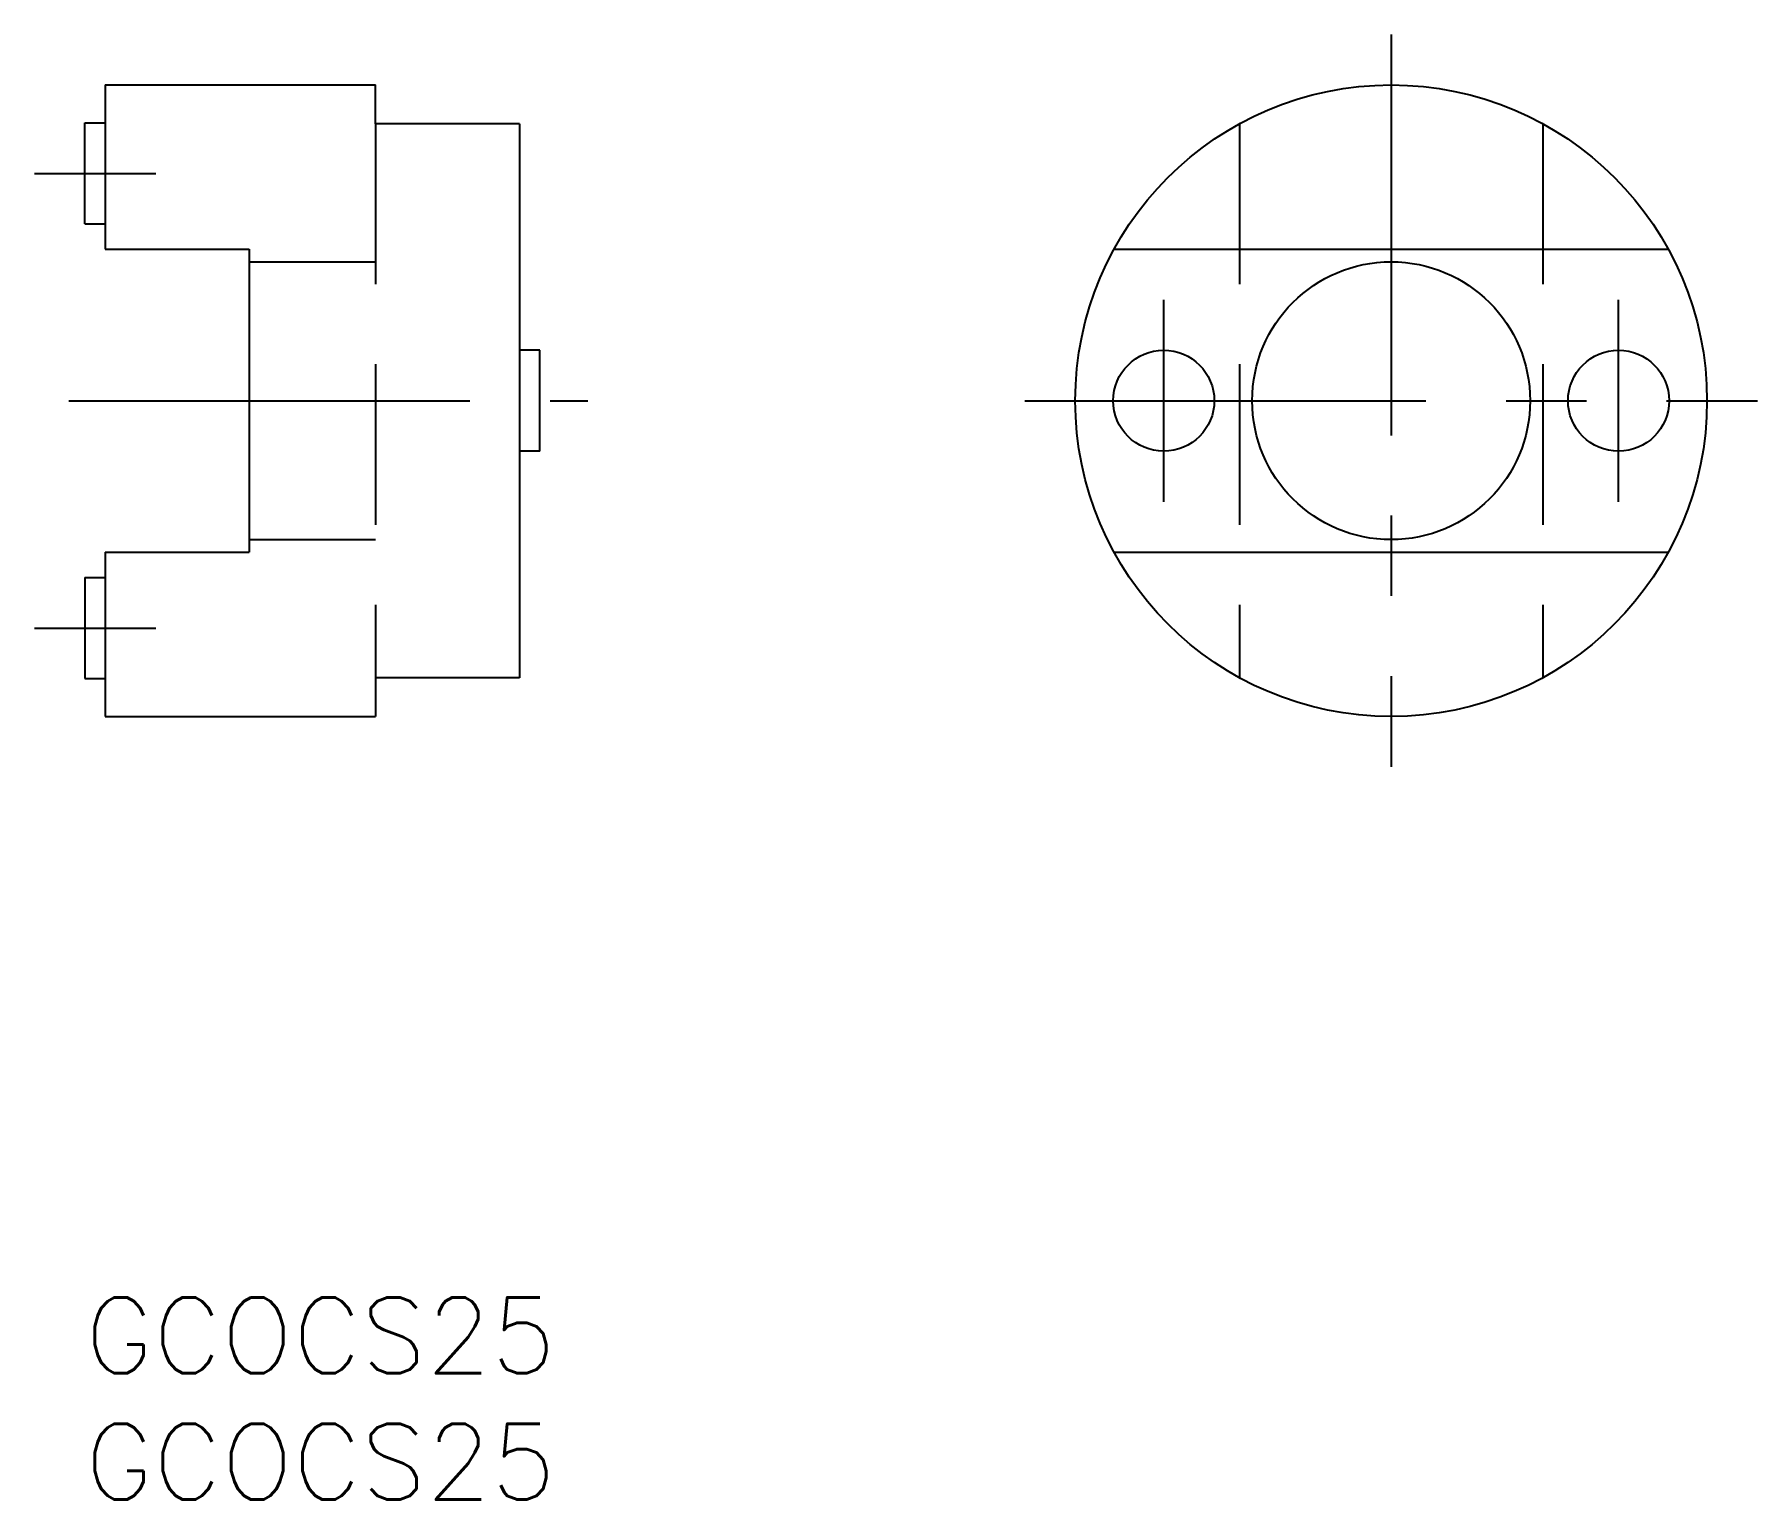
# Model space of a CAD drawing. Extents: x -2 to 66.2, y -8 to 50.
import ezdxf
from ezdxf.enums import TextEntityAlignment as Align

# ---------------------------------------------------------------- set-up
doc = ezdxf.new("R2010")
doc.units = 0
doc.header["$LTSCALE"] = 0.5
doc.linetypes.add('CENTER', pattern=[50.8, 31.75, -6.35, 6.35, -6.35])
doc.linetypes.add('DASHED', pattern=[19.05, 12.7, -6.35])
doc.layers.get('0').update_dxf_attribs({"linetype": 'CONTINUOUS'})
doc.layers.add('CENTER', color=1, linetype='CENTER')
doc.styles.get("Standard").update_dxf_attribs({"font": 'txt.shx', "height": 3, "bigfont": 'bigfont.shx'})

msp = doc.modelspace()

# ---------------------------------------------------------------- linework, layer by layer
for p, q in [((0.8, 48), (0.8, 41.5)), ((0.8, 48), (11.5, 48)), ((11.5, 46.466), (11.5, 48)), ((0, 42.5), (0, 46.5)), ((0, 46.5), (0.8, 46.5)), ((17.2, 46.466), (11.5, 46.466)), ((17.2, 46.466), (17.2, 24.534)), ((0, 42.5), (0.8, 42.5)), ((0.8, 41.5), (6.5, 41.5)), ((6.5, 41.5), (6.5, 29.5)), ((40.729, 41.5), (62.661, 41.5)), ((18, 37.5), (17.2, 37.5)), ((18, 33.5), (18, 37.5)), ((18, 33.5), (17.2, 33.5)), ((0.8, 29.5), (6.5, 29.5)), ((0.8, 29.5), (0.8, 23)), ((40.729, 29.5), (62.661, 29.5)), ((0, 28.5), (0, 24.5)), ((0, 28.5), (0.8, 28.5)), ((0, 24.5), (0.8, 24.5)), ((17.2, 24.534), (11.5, 24.534)), ((11.5, 24.534), (11.5, 23)), ((0.8, 23), (11.5, 23))]:
    msp.add_line(p, q)
at = {"color": 3, "linetype": 'DASHED'}
for p, q in [((11.5, 46.466), (11.5, 24.534)), ((45.695, 46.466), (45.695, 24.534)), ((57.695, 46.466), (57.695, 24.534)), ((6.5, 41), (11.5, 41)), ((6.5, 30), (11.5, 30))]:
    msp.add_line(p, q, dxfattribs=at)
for centre, radius in [((51.695, 35.5), 12.5), ((51.695, 35.5), 5.5), ((42.695, 35.5), 2), ((60.695, 35.5), 2)]:
    msp.add_circle(centre, radius)
at = {"layer": 'CENTER', "color": 1, "linetype": 'CENTER'}
for p, q in [((51.695, 50), (51.695, 21)), ((-2, 44.5), (2.8, 44.5)), ((42.695, 31.5), (42.695, 39.5)), ((60.695, 31.5), (60.695, 39.5)), ((-0.643, 35.5), (19.907, 35.5)), ((37.195, 35.5), (66.195, 35.5)), ((-2, 26.5), (2.8, 26.5))]:
    msp.add_line(p, q, dxfattribs=at)

# ---------------------------------------------------------------- texts
at = {"color": 7, "linetype": 'CONTINUOUS'}
for p in [(0, 0), (0, -5)]:
    msp.add_text('GCOCS25', height=3, dxfattribs=at).set_placement(p, align=Align.TOP_LEFT)

doc.saveas('drawing.dxf')
